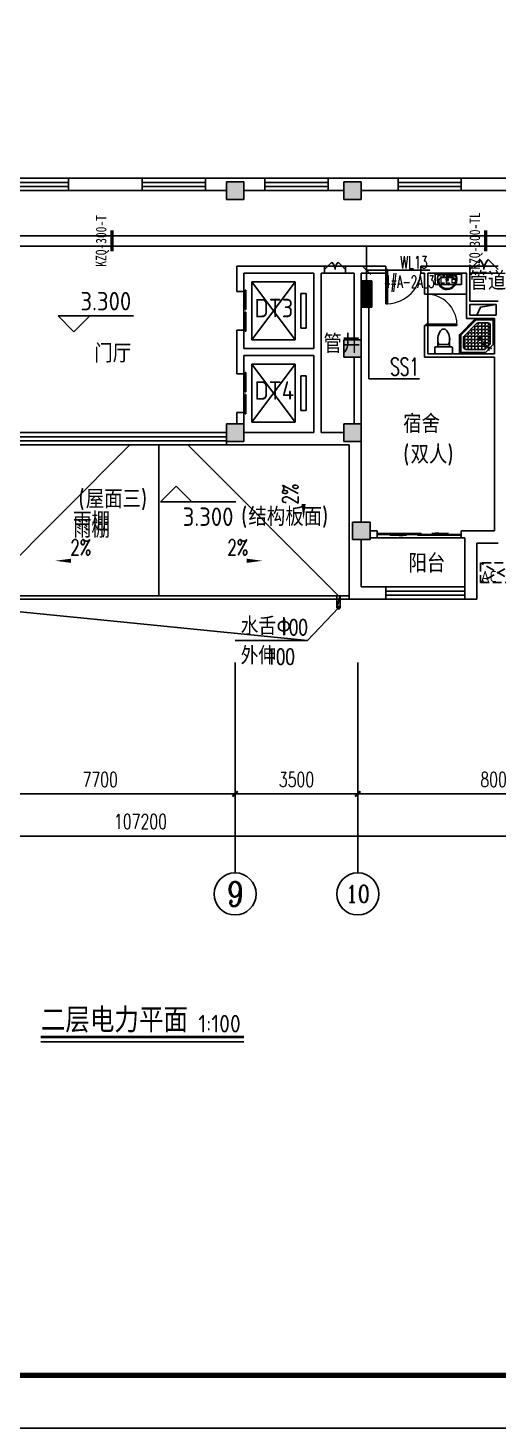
# Model space of a CAD drawing. Extents: x 1725663 to 4653551, y -550461 to 248782.
# Drawn here: x 2110640 to 2124050, y -271095 to -231186 of the extents above; entities that cross this region are included whole.
import ezdxf
from ezdxf.enums import TextEntityAlignment as Align

# ---------------------------------------------------------------- set-up
doc = ezdxf.new("R2010")
doc.units = 0
doc.header["$LTSCALE"] = 1000
doc.linetypes.add('DASH', pattern=[0.35, 0.25, -0.1])
for name, color, linetype in [('0-底图', 7, 'Continuous'), ('A-ANNO-IDEN-LEVL', 3, 'Continuous'), ('A-ANNO-TXT', 7, 'Continuous'), ('AXIS', 3, 'Continuous'), ('AXIS_TEXT', 7, 'Continuous'), ('BTTK', 7, 'Continuous'), ('CABLETRAY', 4, 'Continuous'), ('CLAYER', 7, 'Continuous'), ('COLUMN', 255, 'Continuous'), ('DIM-照明', 3, 'Continuous'), ('DIM-箱柜', 7, 'Continuous'), ('DIM_SYMB', 3, 'Continuous'), ('DOOR_FIRE', 4, 'Continuous'), ('EQUIP-箱柜', 3, 'Continuous'), ('EVTR', 2, 'Continuous'), ('PUB_HATCH', 8, 'Continuous'), ('PUB_TEXT', 7, 'Continuous'), ('PUB_TITLE', 4, 'Continuous'), ('TEL_SYMB', 3, 'Continuous'), ('TEL_TEXT', 7, 'Continuous'), ('WALL', 2, 'Continuous'), ('WINDOW', 4, 'Continuous'), ('WIRE-照明', 6, 'Continuous'), ('抗震支吊架', 2, 'Continuous'), ('水', 5, 'Continuous'), ('洁具', 213, 'Continuous'), ('看线', 30, 'Continuous'), ('空调外机', 211, 'Continuous')]:
    doc.layers.add(name, color=color, linetype=linetype)
doc.styles.add('_TCH_AXIS', font='COMPLEX', dxfattribs={"bigfont": 'GBCBIG'})
doc.styles.add('_TCH_DIM', font='SIMPLEX', dxfattribs={"width": 0.8, "height": 5, "bigfont": 'HZTXT'})
doc.styles.add('_TEL_DIM', font='SIMPLEX', dxfattribs={"width": 0.8, "height": 3.5, "bigfont": 'HZTXT'})
doc.styles.add('A_DIM_T3', font='SIMPLEX', dxfattribs={"width": 0.7, "bigfont": 'HZ'})
doc.styles.add('COMPLEX', font='COMPLEX')
doc.styles.add('HZ(TK)', font='geniso.shx', dxfattribs={"width": 0.9, "bigfont": 'hztxt.shx'})
doc.styles.add('kzcad', font='', dxfattribs={"width": 0.8})
doc.styles.get("Standard").update_dxf_attribs({"font": 'geniso.shx', "bigfont": 'hztxt.shx'})
doc.styles.get('kzcad').set_extended_font_data('SimSun')
doc.dimstyles.new('_TCH_ARCH&&150', dxfattribs={"dimtxt": 420, "dimasz": 150, "dimexe": 375, "dimexo": 450, "dimgap": 202.5, "dimtad": 1, "dimdec": 0, "dimzin": 0, "dimdsep": 46, "dimtxsty": 'A_DIM_T3', "dimblk": 'ARCHTICK', "dimcen": 0.09, "dimclrt": 7, "dimazin": 2, "dimtfac": 1, "dimtdec": 0, "dimtix": 1, "dimtmove": 2, "dimatfit": 3, "dimfxl": 150, "dimtolj": 1, "dimtzin": 0, "dimarcsym": 0})

# ---------------------------------------------------------------- blocks, each defined once
blk = doc.blocks.new('vhtemplate_2020年新竖式图框_A0')
at = {"layer": 'PUB_TITLE', "color": 7}
blk.add_lwpolyline([(0, 0), (1189, 0), (1189, 841), (0, 841)], close=True, dxfattribs=at)
at = {"layer": 'PUB_TITLE', "const_width": 1}
blk.add_lwpolyline([(25, 10), (1179, 10), (1179, 831), (25, 831)], close=True, dxfattribs=at)
at = {"layer": 'BTTK', "color": 4, "style": 'HZ(TK)', "width": 0.9}
for tag, p in [('合作单位', (1144, 743.5)), ('建设单位', (1144, 209.5)), ('工程名称', (1144, 176.5)), ('子项名称', (1154, 160)), ('图纸名称', (1144, 141))]:
    blk.add_attdef(tag, text='', height=3.5, dxfattribs=at).set_placement(p, align=Align.MIDDLE_CENTER)
for tag, p in [('注册证书号', (1156.5, 309.01)), ('注册印章号', (1156.5, 301.01)), ('设计号', (1154, 193)), ('图别', (1137.75, 34)), ('图号', (1170.25, 34)), ('版本号', (1137.75, 26)), ('日期', (1170.25, 26))]:
    blk.add_attdef(tag, text='', height=3.5, dxfattribs=at).set_placement(p, align=Align.MIDDLE)
blk = doc.blocks.new('*X490')
at = {"color": 0}
for p, q in [((-250, 33), (-83, 200)), ((-250, 68), (-118, 200)), ((-250, 104), (-154, 200)), ((-250, 139), (-189, 200)), ((-250, 174), (-224, 200)), ((-247, 0), (-47, 200)), ((-212, 0), (-12, 200)), ((-177, 0), (23, 200)), ((-141, 0), (59, 200)), ((-106, 0), (94, 200)), ((-71, 0), (129, 200)), ((-35, 0), (165, 200)), ((0, 0), (200, 200)), ((35, 0), (235, 200)), ((71, 0), (250, 179)), ((106, 0), (250, 144)), ((141, 0), (250, 109)), ((177, 0), (250, 73)), ((212, 0), (250, 38)), ((247, 0), (250, 3))]:
    blk.add_line(p, q, dxfattribs=at)
blk = doc.blocks.new('$equip$00002943')
for p, q in [((-0.75, 0.6), (-0.75, 0)), ((0.75, 0.6), (-0.75, 0.6)), ((-0.75, 0), (0.75, 0)), ((0.75, 0), (0.75, 0.6))]:
    blk.add_line(p, q)
for points, const_width in [([(-0.75, 0.3), (0.75, 0.3)], 0.6), ([(-0.75, 0.6), (-0.75, 0), (0.75, 0), (0.75, 0.6), (-0.75, 0.6), (-0.75, 0)], 0.02)]:
    blk.add_lwpolyline(points, dxfattribs=dict(const_width=const_width))
for p in [(-0.75, 0.3), (0, 0.6), (0, 0), (0.75, 0.3)]:
    blk.add_point(p)
at = {"xscale": 0.00300000000061118, "yscale": 0.00300000000061118, "zscale": 0.00300000000061118}
blk.add_blockref('*X490', (0, 0), dxfattribs=at)
at = {"color": 7, "style": '_TEL_DIM', "flags": 1}
for tag in ['A', 'REMARK']:
    blk.add_attdef(tag, text='', height=0.00002, dxfattribs=at).set_placement((0, 0), align=Align.MIDDLE_CENTER)
blk = doc.blocks.new('$equip$00002908')
for p, q in [((0.75, 0.6), (-0.75, 0.6)), ((-0.75, 0.6), (-0.75, 0)), ((-0.75, 0), (0.75, 0)), ((0.75, 0), (0.75, 0.6))]:
    blk.add_line(p, q)
at = {"const_width": 0.04}
blk.add_lwpolyline([(-0.75, 0.6), (-0.75, 0), (0.75, 0), (0.75, 0.6), (-0.75, 0.6), (-0.75, 0)], dxfattribs=at)
for p in [(-0.75, 0.3), (0, 0.6), (0, 0), (0.75, 0.3)]:
    blk.add_point(p)
at = {"color": 7, "style": '_TEL_DIM'}
blk.add_attdef('$TEXT$', text='', height=0.4, dxfattribs=at).set_placement((0, 0.3), align=Align.MIDDLE_CENTER)
at = {"color": 7, "style": '_TEL_DIM', "flags": 1}
for tag in ['A', 'REMARK']:
    blk.add_attdef(tag, text='', height=0.00002, dxfattribs=at).set_placement((0, 0), align=Align.MIDDLE_CENTER)
blk = doc.blocks.new('_ArchTick')
at = {"color": 0, "linetype": 'ByBlock', "const_width": 0.4}
blk.add_lwpolyline([(-0.5, -0.5), (0.5, 0.5)], dxfattribs=at)
blk = doc.blocks.new('*D909')
at = {"layer": 'AXIS', "color": 0, "lineweight": -2, "transparency": 16777216}
for p, q in [((1497007, -168588), (1497007, -173463)), ((1604207, -168588), (1604207, -173463)), ((1497007, -173088), (1604207, -173088))]:
    blk.add_line(p, q, dxfattribs=at)
at = {"layer": 'Defpoints', "color": 0, "transparency": 16777216}
for p in [(1497007, -168138), (1604207, -168138), (1604207, -173088)]:
    blk.add_point(p, dxfattribs=at)
at = {"layer": 'AXIS', "color": 0, "lineweight": -2, "transparency": 16777216, "xscale": 150, "yscale": 150, "zscale": 150, "rotation": 180}
blk.add_blockref('_ArchTick', (1497007, -173088), dxfattribs=at)
at = {"layer": 'AXIS', "color": 0, "lineweight": -2, "transparency": 16777216, "xscale": 150, "yscale": 150, "zscale": 150}
blk.add_blockref('_ArchTick', (1604207, -173088), dxfattribs=at)
at = {"layer": 'AXIS', "color": 7, "transparency": 16777216, "insert": (1550607, -172675), "char_height": 420, "attachment_point": 5, "style": 'A_DIM_T3'}
blk.add_mtext('\\A1;107200', dxfattribs=at)
blk = doc.blocks.new('*D918')
at = {"layer": 'AXIS', "color": 0, "lineweight": -2, "transparency": 16777216}
for p, q in [((1545607, -168588), (1545607, -172263)), ((1553307, -168588), (1553307, -172263)), ((1545607, -171888), (1553307, -171888))]:
    blk.add_line(p, q, dxfattribs=at)
at = {"layer": 'Defpoints', "color": 0, "transparency": 16777216}
for p in [(1545607, -168138), (1553307, -168138), (1553307, -171888)]:
    blk.add_point(p, dxfattribs=at)
at = {"layer": 'AXIS', "color": 0, "lineweight": -2, "transparency": 16777216, "xscale": 150, "yscale": 150, "zscale": 150, "rotation": 180}
blk.add_blockref('_ArchTick', (1545607, -171888), dxfattribs=at)
at = {"layer": 'AXIS', "color": 0, "lineweight": -2, "transparency": 16777216, "xscale": 150, "yscale": 150, "zscale": 150}
blk.add_blockref('_ArchTick', (1553307, -171888), dxfattribs=at)
at = {"layer": 'AXIS', "color": 7, "transparency": 16777216, "insert": (1549457, -171475), "char_height": 420, "attachment_point": 5, "style": 'A_DIM_T3'}
blk.add_mtext('\\A1;7700', dxfattribs=at)
blk = doc.blocks.new('*D919')
at = {"layer": 'AXIS', "color": 0, "lineweight": -2, "transparency": 16777216}
for p, q in [((1553307, -168588), (1553307, -172263)), ((1556807, -168588), (1556807, -172263)), ((1553307, -171888), (1556807, -171888))]:
    blk.add_line(p, q, dxfattribs=at)
at = {"layer": 'Defpoints', "color": 0, "transparency": 16777216}
for p in [(1553307, -168138), (1556807, -168138), (1556807, -171888)]:
    blk.add_point(p, dxfattribs=at)
at = {"layer": 'AXIS', "color": 0, "lineweight": -2, "transparency": 16777216, "xscale": 150, "yscale": 150, "zscale": 150, "rotation": 180}
blk.add_blockref('_ArchTick', (1553307, -171888), dxfattribs=at)
at = {"layer": 'AXIS', "color": 0, "lineweight": -2, "transparency": 16777216, "xscale": 150, "yscale": 150, "zscale": 150}
blk.add_blockref('_ArchTick', (1556807, -171888), dxfattribs=at)
at = {"layer": 'AXIS', "color": 7, "transparency": 16777216, "insert": (1555057, -171475), "char_height": 420, "attachment_point": 5, "style": 'A_DIM_T3'}
blk.add_mtext('\\A1;3500', dxfattribs=at)
blk = doc.blocks.new('*D920')
at = {"layer": 'AXIS', "color": 0, "lineweight": -2, "transparency": 16777216}
for p, q in [((1556807, -168588), (1556807, -172263)), ((1564807, -168588), (1564807, -172263)), ((1556807, -171888), (1564807, -171888))]:
    blk.add_line(p, q, dxfattribs=at)
at = {"layer": 'Defpoints', "color": 0, "transparency": 16777216}
for p in [(1556807, -168138), (1564807, -168138), (1564807, -171888)]:
    blk.add_point(p, dxfattribs=at)
at = {"layer": 'AXIS', "color": 0, "lineweight": -2, "transparency": 16777216, "xscale": 150, "yscale": 150, "zscale": 150, "rotation": 180}
blk.add_blockref('_ArchTick', (1556807, -171888), dxfattribs=at)
at = {"layer": 'AXIS', "color": 0, "lineweight": -2, "transparency": 16777216, "xscale": 150, "yscale": 150, "zscale": 150}
blk.add_blockref('_ArchTick', (1564807, -171888), dxfattribs=at)
at = {"layer": 'AXIS', "color": 7, "transparency": 16777216, "insert": (1560807, -171475), "char_height": 420, "attachment_point": 5, "style": 'A_DIM_T3'}
blk.add_mtext('\\A1;8000', dxfattribs=at)
blk = doc.blocks.new('*D973')
at = {"layer": 'AXIS', "color": 0, "lineweight": -2, "transparency": 16777216}
for p, q in [((1497007, -168588), (1497007, -173463)), ((1604207, -168588), (1604207, -173463)), ((1497007, -173088), (1604207, -173088))]:
    blk.add_line(p, q, dxfattribs=at)
at = {"layer": 'Defpoints', "color": 0, "transparency": 16777216}
for p in [(1497007, -168138), (1604207, -168138), (1604207, -173088)]:
    blk.add_point(p, dxfattribs=at)
at = {"layer": 'AXIS', "color": 0, "lineweight": -2, "transparency": 16777216, "xscale": 150, "yscale": 150, "zscale": 150, "rotation": 180}
blk.add_blockref('_ArchTick', (1497007, -173088), dxfattribs=at)
at = {"layer": 'AXIS', "color": 0, "lineweight": -2, "transparency": 16777216, "xscale": 150, "yscale": 150, "zscale": 150}
blk.add_blockref('_ArchTick', (1604207, -173088), dxfattribs=at)
at = {"layer": 'AXIS', "color": 7, "transparency": 16777216, "insert": (1550607, -172675), "char_height": 420, "attachment_point": 5, "style": 'A_DIM_T3'}
blk.add_mtext('\\A1;107200', dxfattribs=at)
blk = doc.blocks.new('*D982')
at = {"layer": 'AXIS', "color": 0, "lineweight": -2, "transparency": 16777216}
for p, q in [((1545607, -168588), (1545607, -172263)), ((1553307, -168588), (1553307, -172263)), ((1545607, -171888), (1553307, -171888))]:
    blk.add_line(p, q, dxfattribs=at)
at = {"layer": 'Defpoints', "color": 0, "transparency": 16777216}
for p in [(1545607, -168138), (1553307, -168138), (1553307, -171888)]:
    blk.add_point(p, dxfattribs=at)
at = {"layer": 'AXIS', "color": 0, "lineweight": -2, "transparency": 16777216, "xscale": 150, "yscale": 150, "zscale": 150, "rotation": 180}
blk.add_blockref('_ArchTick', (1545607, -171888), dxfattribs=at)
at = {"layer": 'AXIS', "color": 0, "lineweight": -2, "transparency": 16777216, "xscale": 150, "yscale": 150, "zscale": 150}
blk.add_blockref('_ArchTick', (1553307, -171888), dxfattribs=at)
at = {"layer": 'AXIS', "color": 7, "transparency": 16777216, "insert": (1549457, -171475), "char_height": 420, "attachment_point": 5, "style": 'A_DIM_T3'}
blk.add_mtext('\\A1;7700', dxfattribs=at)
blk = doc.blocks.new('*D983')
at = {"layer": 'AXIS', "color": 0, "lineweight": -2, "transparency": 16777216}
for p, q in [((1553307, -168588), (1553307, -172263)), ((1556807, -168588), (1556807, -172263)), ((1553307, -171888), (1556807, -171888))]:
    blk.add_line(p, q, dxfattribs=at)
at = {"layer": 'Defpoints', "color": 0, "transparency": 16777216}
for p in [(1553307, -168138), (1556807, -168138), (1556807, -171888)]:
    blk.add_point(p, dxfattribs=at)
at = {"layer": 'AXIS', "color": 0, "lineweight": -2, "transparency": 16777216, "xscale": 150, "yscale": 150, "zscale": 150, "rotation": 180}
blk.add_blockref('_ArchTick', (1553307, -171888), dxfattribs=at)
at = {"layer": 'AXIS', "color": 0, "lineweight": -2, "transparency": 16777216, "xscale": 150, "yscale": 150, "zscale": 150}
blk.add_blockref('_ArchTick', (1556807, -171888), dxfattribs=at)
at = {"layer": 'AXIS', "color": 7, "transparency": 16777216, "insert": (1555057, -171475), "char_height": 420, "attachment_point": 5, "style": 'A_DIM_T3'}
blk.add_mtext('\\A1;3500', dxfattribs=at)
blk = doc.blocks.new('*D984')
at = {"layer": 'AXIS', "color": 0, "lineweight": -2, "transparency": 16777216}
for p, q in [((1556807, -168588), (1556807, -172263)), ((1564807, -168588), (1564807, -172263)), ((1556807, -171888), (1564807, -171888))]:
    blk.add_line(p, q, dxfattribs=at)
at = {"layer": 'Defpoints', "color": 0, "transparency": 16777216}
for p in [(1556807, -168138), (1564807, -168138), (1564807, -171888)]:
    blk.add_point(p, dxfattribs=at)
at = {"layer": 'AXIS', "color": 0, "lineweight": -2, "transparency": 16777216, "xscale": 150, "yscale": 150, "zscale": 150, "rotation": 180}
blk.add_blockref('_ArchTick', (1556807, -171888), dxfattribs=at)
at = {"layer": 'AXIS', "color": 0, "lineweight": -2, "transparency": 16777216, "xscale": 150, "yscale": 150, "zscale": 150}
blk.add_blockref('_ArchTick', (1564807, -171888), dxfattribs=at)
at = {"layer": 'AXIS', "color": 7, "transparency": 16777216, "insert": (1560807, -171475), "char_height": 420, "attachment_point": 5, "style": 'A_DIM_T3'}
blk.add_mtext('\\A1;8000', dxfattribs=at)
blk = doc.blocks.new('_AXISO')
blk.add_circle((0, 0), 0.5)
at = {"layer": 'AXIS_TEXT', "style": 'COMPLEX', "width": 1.041667}
blk.add_attdef('A', text='', height=0.56, dxfattribs=at).set_placement((-0.25, -0.28), (0.25, -0.28), align=Align.FIT)
blk = doc.blocks.new('*D1037')
at = {"layer": 'AXIS', "color": 0, "lineweight": -2, "transparency": 16777216}
for p, q in [((1497007, -168588), (1497007, -173463)), ((1604207, -168588), (1604207, -173463)), ((1497007, -173088), (1604207, -173088))]:
    blk.add_line(p, q, dxfattribs=at)
at = {"layer": 'Defpoints', "color": 0, "transparency": 16777216}
for p in [(1497007, -168138), (1604207, -168138), (1604207, -173088)]:
    blk.add_point(p, dxfattribs=at)
at = {"layer": 'AXIS', "color": 0, "lineweight": -2, "transparency": 16777216, "xscale": 150, "yscale": 150, "zscale": 150, "rotation": 180}
blk.add_blockref('_ArchTick', (1497007, -173088), dxfattribs=at)
at = {"layer": 'AXIS', "color": 0, "lineweight": -2, "transparency": 16777216, "xscale": 150, "yscale": 150, "zscale": 150}
blk.add_blockref('_ArchTick', (1604207, -173088), dxfattribs=at)
at = {"layer": 'AXIS', "color": 7, "transparency": 16777216, "insert": (1550607, -172675), "char_height": 420, "attachment_point": 5, "style": 'A_DIM_T3'}
blk.add_mtext('\\A1;107200', dxfattribs=at)
blk = doc.blocks.new('*D1046')
at = {"layer": 'AXIS', "color": 0, "lineweight": -2, "transparency": 16777216}
for p, q in [((1545607, -168588), (1545607, -172263)), ((1553307, -168588), (1553307, -172263)), ((1545607, -171888), (1553307, -171888))]:
    blk.add_line(p, q, dxfattribs=at)
at = {"layer": 'Defpoints', "color": 0, "transparency": 16777216}
for p in [(1545607, -168138), (1553307, -168138), (1553307, -171888)]:
    blk.add_point(p, dxfattribs=at)
at = {"layer": 'AXIS', "color": 0, "lineweight": -2, "transparency": 16777216, "xscale": 150, "yscale": 150, "zscale": 150, "rotation": 180}
blk.add_blockref('_ArchTick', (1545607, -171888), dxfattribs=at)
at = {"layer": 'AXIS', "color": 0, "lineweight": -2, "transparency": 16777216, "xscale": 150, "yscale": 150, "zscale": 150}
blk.add_blockref('_ArchTick', (1553307, -171888), dxfattribs=at)
at = {"layer": 'AXIS', "color": 7, "transparency": 16777216, "insert": (1549457, -171475), "char_height": 420, "attachment_point": 5, "style": 'A_DIM_T3'}
blk.add_mtext('\\A1;7700', dxfattribs=at)
blk = doc.blocks.new('*D1047')
at = {"layer": 'AXIS', "color": 0, "lineweight": -2, "transparency": 16777216}
for p, q in [((1553307, -168588), (1553307, -172263)), ((1556807, -168588), (1556807, -172263)), ((1553307, -171888), (1556807, -171888))]:
    blk.add_line(p, q, dxfattribs=at)
at = {"layer": 'Defpoints', "color": 0, "transparency": 16777216}
for p in [(1553307, -168138), (1556807, -168138), (1556807, -171888)]:
    blk.add_point(p, dxfattribs=at)
at = {"layer": 'AXIS', "color": 0, "lineweight": -2, "transparency": 16777216, "xscale": 150, "yscale": 150, "zscale": 150, "rotation": 180}
blk.add_blockref('_ArchTick', (1553307, -171888), dxfattribs=at)
at = {"layer": 'AXIS', "color": 0, "lineweight": -2, "transparency": 16777216, "xscale": 150, "yscale": 150, "zscale": 150}
blk.add_blockref('_ArchTick', (1556807, -171888), dxfattribs=at)
at = {"layer": 'AXIS', "color": 7, "transparency": 16777216, "insert": (1555057, -171475), "char_height": 420, "attachment_point": 5, "style": 'A_DIM_T3'}
blk.add_mtext('\\A1;3500', dxfattribs=at)
blk = doc.blocks.new('*D1048')
at = {"layer": 'AXIS', "color": 0, "lineweight": -2, "transparency": 16777216}
for p, q in [((1556807, -168588), (1556807, -172263)), ((1564807, -168588), (1564807, -172263)), ((1556807, -171888), (1564807, -171888))]:
    blk.add_line(p, q, dxfattribs=at)
at = {"layer": 'Defpoints', "color": 0, "transparency": 16777216}
for p in [(1556807, -168138), (1564807, -168138), (1564807, -171888)]:
    blk.add_point(p, dxfattribs=at)
at = {"layer": 'AXIS', "color": 0, "lineweight": -2, "transparency": 16777216, "xscale": 150, "yscale": 150, "zscale": 150, "rotation": 180}
blk.add_blockref('_ArchTick', (1556807, -171888), dxfattribs=at)
at = {"layer": 'AXIS', "color": 0, "lineweight": -2, "transparency": 16777216, "xscale": 150, "yscale": 150, "zscale": 150}
blk.add_blockref('_ArchTick', (1564807, -171888), dxfattribs=at)
at = {"layer": 'AXIS', "color": 7, "transparency": 16777216, "insert": (1560807, -171475), "char_height": 420, "attachment_point": 5, "style": 'A_DIM_T3'}
blk.add_mtext('\\A1;8000', dxfattribs=at)
blk = doc.blocks.new('1F平面-CAD导入_dwg_Drawing4_t3_dwg_$plan$00001613-474159-1F-927810-1F')
at = {"layer": '洁具'}
for p, q in [((-200, 170), (-430, 170)), ((-260, -140), (-260, 140)), ((-30, 250), (-170, 250)), ((-200, -170), (-200, -220)), ((-170, -250), (-30, -250))]:
    blk.add_line(p, q, dxfattribs=at)
for points in [[(-200, 220), (-200, 170), (-200, -170), (-430, -170)], [(0, -220), (0, 220)]]:
    blk.add_lwpolyline(points, dxfattribs=at)
for centre, radius, start, end in [((-590, 0), 110, 123.4509, 236.5491), ((-413, -227), 398, 67.4505, 126.6381), ((-170, 220), 30, 90, 180), ((-30, 220), 30, 0, 90), ((-413, 227), 398, 233.3619, 292.5495), ((-170, -220), 30, 180, 270), ((-30, -220), 30, 270, 0)]:
    blk.add_arc(centre, radius, start, end, dxfattribs=at)
blk = doc.blocks.new('$lvtry$00000169')
at = {"color": 0}
for p, q in [((259, -36), (259, 0)), ((36, -259), (0, -259)), ((24, -259), (24, -976)), ((259, -36), (36, -259)), ((36, -259), (36, -964)), ((276, -120), (120, -276)), ((120, -276), (120, -808)), ((120, -309), (147, -309)), ((144, -151), (291, -298)), ((151, -144), (298, -291)), ((173, -309), (173, -239)), ((173, -309), (243, -309)), ((173, -405), (173, -335)), ((183, -213), (205, -213)), ((220, -213), (243, -213)), ((259, -24), (976, -24)), ((259, -36), (964, -36)), ((270, -213), (270, -143)), ((270, -213), (340, -213)), ((270, -263), (270, -239)), ((270, -405), (270, -335)), ((276, -120), (808, -120)), ((334, -309), (340, -309)), ((366, -213), (366, -143)), ((366, -213), (436, -213)), ((366, -309), (366, -239)), ((366, -309), (436, -309)), ((366, -405), (366, -335)), ((462, -213), (462, -143)), ((462, -213), (532, -213)), ((462, -309), (462, -239)), ((462, -309), (532, -309)), ((462, -405), (462, -335)), ((558, -213), (558, -143)), ((558, -213), (628, -213)), ((558, -309), (558, -239)), ((558, -309), (628, -309)), ((558, -405), (558, -335)), ((655, -213), (655, -143)), ((655, -213), (725, -213)), ((655, -309), (655, -239)), ((655, -309), (725, -309)), ((655, -405), (655, -335)), ((751, -213), (751, -143)), ((751, -213), (821, -213)), ((751, -309), (751, -239)), ((751, -309), (821, -309)), ((751, -405), (751, -335)), ((847, -213), (847, -143)), ((847, -213), (880, -213)), ((847, -309), (847, -239)), ((847, -309), (880, -309)), ((847, -405), (847, -335)), ((880, -192), (880, -460)), ((964, -36), (976, -24)), ((964, -36), (964, -525)), ((976, -24), (976, -530)), ((120, -405), (147, -405)), ((120, -501), (147, -501)), ((120, -598), (147, -598)), ((120, -694), (147, -694)), ((120, -790), (147, -790)), ((173, -405), (243, -405)), ((173, -501), (173, -431)), ((173, -501), (243, -501)), ((173, -598), (173, -528)), ((173, -598), (243, -598)), ((173, -694), (173, -624)), ((173, -694), (243, -694)), ((173, -790), (173, -720)), ((173, -790), (243, -790)), ((270, -405), (340, -405)), ((270, -501), (270, -431)), ((270, -501), (340, -501)), ((270, -598), (270, -528)), ((270, -598), (340, -598)), ((270, -694), (270, -624)), ((270, -694), (340, -694)), ((270, -790), (270, -720)), ((270, -790), (340, -790)), ((366, -405), (379, -405)), ((366, -501), (366, -431)), ((366, -501), (436, -501)), ((366, -598), (366, -528)), ((366, -598), (436, -598)), ((366, -694), (366, -624)), ((366, -694), (436, -694)), ((366, -790), (366, -720)), ((366, -790), (436, -790)), ((462, -405), (532, -405)), ((462, -501), (462, -431)), ((462, -501), (532, -501)), ((462, -598), (462, -528)), ((462, -598), (532, -598)), ((462, -694), (462, -624)), ((462, -694), (532, -694)), ((462, -790), (462, -720)), ((462, -790), (532, -790)), ((859, -511), (511, -859)), ((964, -525), (525, -964)), ((976, -530), (530, -976)), ((558, -405), (628, -405)), ((558, -501), (558, -431)), ((558, -501), (628, -501)), ((558, -598), (558, -528)), ((558, -598), (628, -598)), ((558, -694), (558, -624)), ((558, -694), (628, -694)), ((558, -790), (558, -720)), ((558, -790), (580, -790)), ((655, -405), (725, -405)), ((655, -501), (655, -431)), ((655, -501), (725, -501)), ((655, -598), (655, -528)), ((655, -598), (725, -598)), ((655, -694), (655, -624)), ((655, -694), (676, -694)), ((751, -405), (821, -405)), ((751, -501), (751, -431)), ((751, -501), (821, -501)), ((751, -598), (751, -528)), ((751, -598), (773, -598)), ((847, -405), (880, -405)), ((847, -501), (847, -431)), ((847, -501), (867, -501)), ((964, -525), (976, -530)), ((36, -964), (24, -976)), ((24, -976), (530, -976)), ((36, -964), (525, -964)), ((173, -878), (173, -816)), ((192, -880), (460, -880)), ((270, -880), (270, -816)), ((366, -880), (366, -816)), ((462, -880), (462, -816)), ((525, -964), (530, -976))]:
    blk.add_line(p, q, dxfattribs=at)
blk.add_lwpolyline([(0, 0), (0, -1000), (540, -1000), (1000, -540), (1000, 0)], close=True)
for points in [[(0, 0), (0, -1000)], [(0, 0), (1000, 0)], [(1000, 0), (1000, -540)], [(136, -190), (148, -178), (132, -162), (121, -174)], [(190, -136), (178, -148), (162, -132), (174, -121)], [(1000, -540), (540, -1000)], [(0, -1000), (540, -1000)]]:
    blk.add_lwpolyline(points, close=True, dxfattribs=at)
for radius in [43.8, 31.1]:
    blk.add_circle((416, -428), radius, dxfattribs=at)
for centre, radius, start, end in [((296, -296), 40.6, 142.583, 128.4197), ((296, -296), 28.6, 145.828, 125.6599), ((808, -192), 72, 0, 90), ((808, -460), 72, 315, 0), ((192, -808), 72, 180, 270), ((460, -808), 72, 270, 315)]:
    blk.add_arc(centre, radius, start, end, dxfattribs=at)
for p in [(103, -156, 0), (156, -102, 0), (416, -428, 0)]:
    blk.add_point(p, dxfattribs=at)
blk = doc.blocks.new('$lvtry$00000178')
at = {"color": 0}
for p, q in [((-238, 0), (238, 0)), ((-214, -36), (-272, -91)), ((-180, -23), (180, -23)), ((-142, -105), (140, -105)), ((140, -105), (-142, -105)), ((216, -37), (268, -91))]:
    blk.add_line(p, q, dxfattribs=at)
blk.add_lwpolyline([(-104, -430, 0.224698), (110, -425, 0.348046), (269, -79), (239, 0), (-241, 0), (-271, -79, 0.356844)], format="xyb", close=True, dxfattribs=at)
for centre, radius in [((-100, -65), 16.3), ((1, -172), 31.6), ((100, -65), 16.3)]:
    blk.add_circle(centre, radius, dxfattribs=at)
at = {"color": 0, "lineweight": 13}
blk.add_circle((1, -172), 23, dxfattribs=at)
at = {"color": 0}
for centre, radius, start, end in [((-142, -205), 100, 90, 190.5602), ((-1, -179), 243, 190.5602, 349.4398), ((-180, -73), 50, 90, 133.181), ((140, -205), 100, 349.4398, 90), ((180, -73), 50, 44.5607, 90)]:
    blk.add_arc(centre, radius, start, end, dxfattribs=at)
for p in [(0, -65), (1, -172)]:
    blk.add_point(p, dxfattribs=at)
blk = doc.blocks.new('A$C70365C93')
at = {"layer": '洁具'}
blk.add_lwpolyline([(-1900, 2300), (-1900, 1700), (-800, 1700), (-800, 2300)], close=True, dxfattribs=at)
blk.add_blockref('$lvtry$00000178', (-1350, 2280), dxfattribs=at)
at = {"layer": '洁具', "rotation": 180}
blk.add_blockref('$lvtry$00000169', (0, 0), dxfattribs=at)
at = {"layer": '洁具', "extrusion": (0, 0, -1), "xscale": -1, "zscale": -1, "rotation": 90}
blk.add_blockref('1F平面-CAD导入_dwg_Drawing4_t3_dwg_$plan$00001613-474159-1F-927810-1F', (1450, 0), dxfattribs=at)
blk = doc.blocks.new('A$Cf5a72a1b')
at = {"layer": '空调外机', "linetype": 'DASH'}
for p, q in [((1000, 563), (0, 0)), ((1000, 0), (0, 563))]:
    blk.add_line(p, q, dxfattribs=at)
blk.add_lwpolyline([(1000, 563), (0, 563), (0, 0), (1000, 0)], close=True, dxfattribs=at)
at = {"layer": 'PUB_TEXT'}
blk.add_text('AC', height=315, dxfattribs=at).set_placement((5, 18))
blk = doc.blocks.new('$WINLIB2D$00000001')
at = {"color": 0}
for points in [[(-0.5, 0.5), (-0.5, -0.5)], [(-0.5, 0.5), (0.5, 0.5)], [(0.5, -0.5), (0.5, 0.5)], [(0.5, 0.1667), (-0.5, 0.1667)], [(0.5, -0.1667), (-0.5, -0.1667)], [(-0.5, -0.5), (0.5, -0.5)]]:
    blk.add_lwpolyline(points, dxfattribs=at)
blk = doc.blocks.new('$DorLib2D$00000131')
at = {"color": 0, "linetype": 'Continuous'}
for p, q in [((0.15, 0.125), (0.232, 0.197)), ((0.232, 0.197), (0.232, 0.125)), ((-0.5, 0.125), (-0.5, 0)), ((0.019, 0.125), (-0.5, 0.125)), ((-0.5, 0), (0.019, 0)), ((-0.024, 0), (0.5, 0)), ((-0.024, -0.125), (-0.024, 0)), ((0.019, 0), (0.019, 0.125)), ((0.35, 0.125), (0.15, 0.125)), ((0.5, 0), (0.5, -0.125)), ((-0.35, -0.125), (-0.15, -0.125)), ((-0.232, -0.197), (-0.232, -0.125)), ((-0.15, -0.125), (-0.232, -0.197)), ((0.5, -0.125), (-0.024, -0.125))]:
    blk.add_line(p, q, dxfattribs=at)
blk = doc.blocks.new('$DorLib2D$00000116')
at = {"color": 0}
for p, q in [((-0.5, 0), (-0.146, 0.354)), ((0.5, 0), (0.146, 0.354))]:
    blk.add_line(p, q, dxfattribs=at)
for centre, start, end in [((-0.5, 0), 0, 45), ((0.5, 0), 135, 180)]:
    blk.add_arc(centre, 0.5, start, end, dxfattribs=at)
blk = doc.blocks.new('$DORLIB2D$00000127')
at = {"color": 0}
for points in [[(-0.533, 0.795), (-0.533, 0.69)], [(-0.033, 0.795), (-0.533, 0.795)], [(-0.033, 0.795), (-0.033, 0.69)], [(0.533, 0.795), (0.033, 0.795)], [(0.033, 0.795), (0.033, 0.69)], [(0.533, 0.795), (0.533, 0.69)], [(-0.033, 0.69), (-0.533, 0.69)], [(0.5, 0.5), (-0.5, 0.5)], [(0.533, 0.69), (0.033, 0.69)]]:
    blk.add_lwpolyline(points, dxfattribs=at)
blk = doc.blocks.new('$DorLib2D$00000001')
for p, q in [((0.45, 0.975), (0.5, 0.975)), ((0.45, 0), (0.45, 0.975)), ((0.5, 0), (0.5, 0.975)), ((0.5, 0), (0.45, 0))]:
    blk.add_line(p, q)
at = {"lineweight": 13}
blk.add_arc((0.475, 0), 0.975, 91.4693, 180, dxfattribs=at)
blk = doc.blocks.new('ghgd')
at = {"layer": 'PUB_HATCH'}
for points in [[(1553057, -154937.8), (1553557, -154937.8), (1553557, -154437.8), (1553057, -154437.8)], [(1556407, -154937.8), (1556907, -154937.8), (1556907, -154437.8), (1556407, -154437.8)], [(1556407, -159437.8), (1556907, -159437.8), (1556907, -158937.8), (1556407, -158937.8)], [(1553057, -161837.8), (1553557, -161837.8), (1553557, -161337.8), (1553057, -161337.8)], [(1556407, -161837.8), (1556907, -161837.8), (1556907, -161337.8), (1556407, -161337.8)], [(1556657, -164637.8), (1557157, -164637.8), (1557157, -164137.8), (1556657, -164137.8)]]:
    blk.add_hatch(color=256, dxfattribs=at).paths.add_polyline_path(points)
for p, q in [((1550307, -161937.8), (1546007, -166237.8)), ((1551957, -161937.8), (1556257, -166237.8))]:
    blk.add_line(p, q)
for points in [[(1560207, -158237.8), (1560310.6, -158007.5), (1560757, -157937.8)], [(1551132, -161937.8), (1551132, -166237.8)]]:
    blk.add_lwpolyline(points)
at = {"layer": 'A-ANNO-IDEN-LEVL'}
for p, q in [((1548709, -158711), (1548259, -158261)), ((1548259, -158261), (1550409.9, -158261)), ((1548709, -158711), (1549159, -158261)), ((1551625.6, -163114.3), (1551175.6, -163564.3)), ((1551625.6, -163114.3), (1552075.6, -163564.3)), ((1551175.6, -163564.3), (1553326.6, -163564.3))]:
    blk.add_line(p, q, dxfattribs=at)
at = {"layer": 'AXIS'}
for p, q in [((1553307, -168137.8), (1553307, -174137.8)), ((1556807, -168137.8), (1556807, -174137.8))]:
    blk.add_line(p, q, dxfattribs=at)
at = {"layer": 'COLUMN'}
for p, q in [((1553557, -154437.8), (1553057, -154437.8)), ((1553057, -154437.8), (1553057, -154937.8)), ((1553557, -154937.8), (1553557, -154437.8)), ((1556907, -154437.8), (1556407, -154437.8)), ((1556407, -154437.8), (1556407, -154937.8)), ((1556907, -154937.8), (1556907, -154437.8)), ((1553057, -154937.8), (1553557, -154937.8)), ((1556407, -154937.8), (1556907, -154937.8)), ((1556907, -158937.8), (1556407, -158937.8)), ((1556407, -158937.8), (1556407, -159437.8)), ((1556907, -159437.8), (1556907, -158937.8)), ((1556407, -159437.8), (1556907, -159437.8)), ((1553557, -161337.8), (1553057, -161337.8)), ((1553057, -161337.8), (1553057, -161837.8)), ((1553557, -161837.8), (1553557, -161337.8)), ((1556907, -161337.8), (1556407, -161337.8)), ((1556407, -161337.8), (1556407, -161837.8)), ((1556907, -161837.8), (1556907, -161337.8)), ((1553057, -161837.8), (1553557, -161837.8)), ((1556407, -161837.8), (1556907, -161837.8)), ((1557157, -164137.8), (1556657, -164137.8)), ((1556657, -164137.8), (1556657, -164637.8)), ((1557157, -164637.8), (1557157, -164137.8)), ((1556657, -164637.8), (1557157, -164637.8))]:
    blk.add_line(p, q, dxfattribs=at)
at = {"layer": 'DIM_SYMB'}
for points in [[(1555259.5, -162636.8, 0, 0, 0), (1555259.5, -164067.9, 0, 120, 0), (1555259.5, -163617.9, 0, 0, 0)], [(1549607.9, -165240.2, 0, 0, 0), (1548176.8, -165240.2, 0, 120, 0), (1548626.8, -165240.2, 0, 0, 0)], [(1552656.1, -165240.2, 0, 0, 0), (1554087.2, -165240.2, 0, 120, 0), (1553637.2, -165240.2, 0, 0, 0)]]:
    blk.add_lwpolyline(points, format="xyseb", dxfattribs=at)
at = {"layer": 'DOOR_FIRE'}
for p, q in [((1555857, -156837.8), (1556457, -156837.8)), ((1560807, -156837.8), (1560007, -156837.8)), ((1555857, -157037.8), (1556457, -157037.8)), ((1560807, -157037.8), (1560007, -157037.8))]:
    blk.add_line(p, q, dxfattribs=at)
at = {"layer": 'EVTR'}
for p, q in [((1553782, -158937.8), (1555022, -157287.8)), ((1555022, -158937.8), (1553782, -157287.8)), ((1553782, -157287.8), (1555022, -157287.8)), ((1553782, -158937.8), (1553782, -157287.8)), ((1555022, -157287.8), (1555022, -158937.8)), ((1555177, -157617.8), (1555332, -157617.8)), ((1555177, -158607.8), (1555177, -157617.8)), ((1555332, -157617.8), (1555332, -158607.8)), ((1555332, -158607.8), (1555177, -158607.8)), ((1555022, -158937.8), (1553782, -158937.8)), ((1553782, -161287.8), (1555022, -159637.8)), ((1555022, -161287.8), (1553782, -159637.8)), ((1553782, -159637.8), (1555022, -159637.8)), ((1553782, -161287.8), (1553782, -159637.8)), ((1555022, -159637.8), (1555022, -161287.8)), ((1555177, -159967.8), (1555332, -159967.8)), ((1555177, -160957.8), (1555177, -159967.8)), ((1555332, -159967.8), (1555332, -160957.8)), ((1555332, -160957.8), (1555177, -160957.8)), ((1553782, -161287.8), (1555022, -161287.8))]:
    blk.add_line(p, q, dxfattribs=at)
at = {"layer": 'WALL'}
for p, q in [((1550657, -154337.8), (1548557, -154337.8)), ((1548557, -154337.8), (1548557, -154687.8)), ((1550657, -154687.8), (1550657, -154337.8)), ((1553307, -154337.8), (1552457, -154337.8)), ((1552457, -154337.8), (1552457, -154687.8)), ((1554157, -154337.8), (1553307, -154337.8)), ((1554157, -154687.8), (1554157, -154337.8)), ((1556657, -154337.8), (1555957, -154337.8)), ((1555957, -154337.8), (1555957, -154687.8)), ((1557957, -154337.8), (1556657, -154337.8)), ((1557957, -154687.8), (1557957, -154337.8)), ((1561857, -154337.8), (1559757, -154337.8)), ((1559757, -154337.8), (1559757, -154687.8)), ((1548557, -154687.8), (1550657, -154687.8)), ((1552457, -154687.8), (1553057, -154687.8)), ((1553557, -154687.8), (1554157, -154687.8)), ((1555957, -154687.8), (1556407, -154687.8)), ((1556907, -154687.8), (1557957, -154687.8)), ((1559757, -154687.8), (1561857, -154687.8)), ((1553357, -156837.8), (1553357, -157562.8)), ((1553357, -156837.8), (1555657, -156837.8)), ((1555857, -156837.8), (1555657, -156837.8)), ((1555857, -157037.8), (1555857, -156837.8)), ((1556807, -156837.8), (1556457, -156837.8)), ((1556457, -156837.8), (1556457, -157037.8)), ((1557607, -156837.8), (1556807, -156837.8)), ((1557607, -157037.8), (1557607, -156837.8)), ((1558707, -156837.8), (1558607, -156837.8)), ((1558607, -156837.8), (1558607, -157037.8)), ((1559907, -156837.8), (1558707, -156837.8)), ((1560007, -156837.8), (1559907, -156837.8)), ((1560007, -157037.8), (1560007, -156837.8)), ((1553557, -157562.8), (1553557, -157037.8)), ((1553557, -157037.8), (1555557, -157037.8)), ((1555557, -159187.8), (1555557, -157037.8)), ((1555757, -157037.8), (1555857, -157037.8)), ((1555757, -159287.8), (1555757, -157037.8)), ((1556457, -157037.8), (1556707, -157037.8)), ((1556707, -158937.8), (1556707, -157037.8)), ((1556907, -158937.8), (1556907, -157037.8)), ((1556907, -157037.8), (1557607, -157037.8)), ((1558607, -157037.8), (1558707, -157037.8)), ((1558707, -157037.8), (1558707, -157637.8)), ((1559907, -157037.8), (1558807, -157037.8)), ((1558807, -157637.8), (1558807, -157037.8)), ((1559907, -157037.8), (1559907, -157837.8)), ((1560007, -157037.8), (1560007, -157837.8)), ((1553357, -157562.8), (1553557, -157562.8)), ((1558707, -157637.8), (1558807, -157637.8)), ((1559907, -157837.8), (1559907, -158337.8)), ((1560807, -157837.8), (1560007, -157837.8)), ((1560757, -157937.8), (1560007, -157937.8)), ((1560007, -157937.8), (1560007, -158237.8)), ((1560757, -157937.8), (1560757, -158237.8)), ((1560707, -158337.8), (1559907, -158337.8)), ((1560757, -158237.8), (1560007, -158237.8)), ((1560707, -158337.8), (1560707, -159337.8)), ((1553557, -158662.8), (1553357, -158662.8)), ((1553357, -158662.8), (1553357, -159287.8)), ((1553557, -159187.8), (1553557, -158662.8)), ((1558807, -158537.8), (1558707, -158537.8)), ((1558707, -158537.8), (1558707, -159437.8)), ((1558807, -159337.8), (1558807, -158537.8)), ((1553557, -159187.8), (1555557, -159187.8)), ((1553357, -159287.8), (1553357, -159912.8)), ((1553557, -159387.8), (1555557, -159387.8)), ((1553557, -159912.8), (1553557, -159387.8)), ((1555557, -161587.8), (1555557, -159387.8)), ((1555757, -161587.8), (1555757, -159287.8)), ((1556707, -161337.8), (1556707, -159437.8)), ((1556907, -161337.8), (1556907, -159437.8)), ((1558707, -159437.8), (1560707, -159437.8)), ((1558807, -159337.8), (1560707, -159337.8)), ((1560707, -159437.8), (1560707, -164387.8)), ((1553357, -159912.8), (1553557, -159912.8)), ((1553557, -161012.8), (1553357, -161012.8)), ((1553357, -161012.8), (1553357, -161337.8)), ((1553557, -161337.8), (1553557, -161012.8)), ((1553557, -161587.8), (1555557, -161587.8)), ((1555757, -161587.8), (1556407, -161587.8)), ((1553057, -161837.8), (1553057, -161937.8)), ((1553057, -161937.8), (1553307, -161937.8)), ((1553307, -161937.8), (1555657, -161937.8)), ((1555657, -161937.8), (1556557, -161937.8)), ((1556557, -164387.8), (1556557, -161937.8)), ((1556907, -164137.8), (1556907, -161837.8)), ((1556557, -166337.8), (1556557, -164387.8)), ((1557357, -164387.8), (1557157, -164387.8)), ((1557357, -164587.8), (1557357, -164387.8)), ((1560107, -164387.8), (1559757, -164387.8)), ((1559757, -164387.8), (1559757, -164587.8)), ((1560707, -164387.8), (1560107, -164387.8)), ((1556907, -165987.8), (1556907, -164637.8)), ((1557157, -164587.8), (1557357, -164587.8)), ((1559757, -164587.8), (1559857, -164587.8)), ((1559857, -164587.8), (1559857, -165987.8)), ((1560207, -164737.8), (1560207, -166337.8)), ((1560807, -164737.8), (1560207, -164737.8)), ((1557607, -165987.8), (1556907, -165987.8)), ((1557607, -166337.8), (1557607, -165987.8)), ((1559857, -165987.8), (1559857, -166337.8)), ((1556557, -166337.8), (1557607, -166337.8)), ((1559857, -166337.8), (1560207, -166337.8))]:
    blk.add_line(p, q, dxfattribs=at)
at = {"layer": 'WINDOW'}
for p, q in [((1558807, -157637.8), (1558807, -158537.8)), ((1559757, -164587.8), (1557357, -164587.8))]:
    blk.add_line(p, q, dxfattribs=at)
at = {"layer": '水'}
for p, q in [((1546007, -166577.8), (1555371.5, -167514.7)), ((1556257, -166577.8), (1555371.5, -167514.7)), ((1555371.5, -167514.7), (1553307, -167514.7))]:
    blk.add_line(p, q, dxfattribs=at)
blk.add_lwpolyline([(1556207, -166577.8), (1556207, -166337.8), (1556207, -166237.8), (1556307, -166237.8), (1556307, -166577.8), (1556207, -166577.8), (1556307, -166237.8)], dxfattribs=at)
at = {"layer": '水', "const_width": 60}
blk.add_lwpolyline([(1556277.6, -166556, 1), (1556236.4, -166599.6, 1)], format="xyb", close=True, dxfattribs=at)
at = {"layer": '看线'}
for points in [[(1545607, -161937.8), (1545607, -166337.8), (1556557, -166337.8)], [(1545707, -161937.8), (1545707, -166237.8), (1556557, -166237.8)]]:
    blk.add_lwpolyline(points, dxfattribs=at)
for name, p in [('A$C70365C93', (1560707, -159337.8)), ('A$Cf5a72a1b', (1560307.5, -165861.3))]:
    blk.add_blockref(name, p)
at = {"layer": 'AXIS'}
ref = blk.add_blockref('_AXISO', (1553307, -174737.8), dxfattribs=dict(at, xscale=1200, yscale=1200, zscale=1200))
ref.add_attrib('A', '9', dxfattribs={"layer": 'AXIS_TEXT', "height": 698.9, "style": '_TCH_AXIS'}).set_placement((1553074, -175087.2), (1553540, -175087.2), align=Align.FIT)
ref = blk.add_blockref('_AXISO', (1556807, -174737.8), dxfattribs=dict(at, xscale=1200, yscale=1200, zscale=1200))
ref.add_attrib('A', '10', dxfattribs={"layer": 'AXIS_TEXT', "height": 492.67, "style": '_TCH_AXIS'}).set_placement((1556466.8, -174984.1), (1557147.2, -174984.1), align=Align.FIT)
at = {"layer": 'DOOR_FIRE', "xscale": 600, "yscale": 600, "zscale": 200}
blk.add_blockref('$DorLib2D$00000116', (1556157, -156937.8), dxfattribs=at)
at = {"layer": 'DOOR_FIRE', "xscale": 800, "yscale": -800, "zscale": 200, "rotation": 179.9999999994664}
blk.add_blockref('$DorLib2D$00000116', (1560407, -156937.8), dxfattribs=at)
at = {"layer": 'WINDOW'}
for name, p, xscale, yscale, zscale in [('$WINLIB2D$00000001', (1547657, -154512.8), -1800, 350, -1800), ('$WINLIB2D$00000001', (1551557, -154512.8), 1800, 350, 1800), ('$WINLIB2D$00000001', (1555057, -154512.8), -1800, 350, -1800), ('$WINLIB2D$00000001', (1558857, -154512.8), -1800, 350, -1800), ('$DorLib2D$00000001', (1558107, -156937.8), -1000, -1000, -1000), ('$WINLIB2D$00000001', (1549582, -161762.8), 6950.000000046799, -350, 6950.000000046799)]:
    blk.add_blockref(name, p, dxfattribs=dict(at, xscale=xscale, yscale=yscale, zscale=zscale))
for name, p, xscale, yscale, zscale, rotation in [('$DORLIB2D$00000127', (1553457, -158112.8), 1100, -200, 1100, 90), ('$DorLib2D$00000001', (1558757, -158087.8), 900, 900, 900, 269.9999999994664), ('$DORLIB2D$00000127', (1553457, -160462.8), 1100, -200, 1100, 90), ('$DorLib2D$00000131', (1558557, -164487.8), 2400, 200, 2400, 180), ('$WINLIB2D$00000001', (1558732, -166162.8), 2249.999999993481, -350, 2249.999999993481, 180)]:
    blk.add_blockref(name, p, dxfattribs=dict(at, xscale=xscale, yscale=yscale, zscale=zscale, rotation=rotation))
at = {"layer": 'A-ANNO-TXT', "color": 7}
for s, p in [('3.300', (1548894.5, -158103.5)), ('3.300', (1551811.2, -164246.8)), ('(', (1553476.6, -164246.8)), ('结构板面', (1553686.6, -164246.8)), (')', (1555786.6, -164246.8))]:
    blk.add_text(s, height=525, dxfattribs=at).set_placement(p)
at = {"layer": 'CLAYER'}
for s, p in [('管道井', (1559992.3, -157524.8)), ('管井', (1555827, -159315.8))]:
    blk.add_text(s, height=525, dxfattribs=at).set_placement(p)
at = {"layer": 'PUB_TEXT'}
for s, p in [('DT3', (1553858, -158298.8)), ('门厅', (1549290.4, -159589.4)), ('DT4', (1553858, -160648.8)), ('宿舍', (1558102.1, -161601.6)), ('(', (1558102.1, -162473.7)), ('双人', (1558312.1, -162473.7)), (')', (1559362.1, -162473.7)), ('(', (1548835.2, -163744.2)), ('屋面三', (1549045.2, -163744.2)), (')', (1550620.2, -163744.2)), ('雨棚', (1548683.8, -164381.4)), ('雨棚', (1548683.8, -164585.7)), ('阳台', (1558252.3, -165575.8))]:
    blk.add_text(s, height=525, dxfattribs=at).set_placement(p)
at = {"layer": 'PUB_TEXT', "color": 7, "style": '_TCH_DIM', "width": 0.705882}
for rotation, p in [(90, (1555102, -163637.4)), (360, (1548607.4, -165082.7))]:
    blk.add_text('2%', height=446.25, rotation=rotation, dxfattribs=at).set_placement(p)
for s, p in [('2%', (1553086.6, -165082.7)), ('100', (1554570.3, -167357.2)), ('100', (1554201.7, -168197.2))]:
    blk.add_text(s, height=446.25, dxfattribs=at).set_placement(p)
at = {"layer": 'PUB_TEXT', "color": 7, "style": '_TCH_DIM'}
for s, p in [('水舌Φ', (1553464.5, -167357.2)), ('外伸', (1553464.5, -168197.2))]:
    blk.add_text(s, height=506.38, dxfattribs=at).set_placement(p)
at = {"layer": 'AXIS'}
for p1, p2, distance, picture, middle in [((1497007, -168137.8), (1604207, -168137.8), -4950, '*D909', (1550607, -172675.3)), ((1497007, -168137.8), (1604207, -168137.8), -4950, '*D973', (1550607, -172675.3)), ((1497007, -168137.8), (1604207, -168137.8), -4950, '*D1037', (1550607, -172675.3)), ((1545607, -168137.8), (1553307, -168137.8), -3750, '*D918', (1549457, -171475.3)), ((1545607, -168137.8), (1553307, -168137.8), -3750, '*D982', (1549457, -171475.3)), ((1545607, -168137.8), (1553307, -168137.8), -3750, '*D1046', (1549457, -171475.3)), ((1553307, -168137.8), (1556807, -168137.8), -3750, '*D919', (1555057, -171475.3)), ((1553307, -168137.8), (1556807, -168137.8), -3750, '*D983', (1555057, -171475.3)), ((1553307, -168137.8), (1556807, -168137.8), -3750, '*D1047', (1555057, -171475.3)), ((1556807, -168137.8), (1564807, -168137.8), -3750, '*D920', (1560807, -171475.3)), ((1556807, -168137.8), (1564807, -168137.8), -3750, '*D984', (1560807, -171475.3)), ((1556807, -168137.8), (1564807, -168137.8), -3750, '*D1048', (1560807, -171475.3))]:
    dim = blk.add_aligned_dim(p1=p1, p2=p2, distance=distance, dimstyle='_TCH_ARCH&&150', dxfattribs=at)
    dim.commit()
    dim.dimension.update_dxf_attribs({"geometry": picture, "text_midpoint": middle})

msp = doc.modelspace()

# ---------------------------------------------------------------- linework, layer by layer
at = {"layer": 'CABLETRAY'}
for p, q in [((2069790, -237106), (2156280, -237106)), ((2069790, -237106), (2148573, -237106)), ((2156280, -237406), (2069790, -237406)), ((2148573, -237406), (2069790, -237406))]:
    msp.add_line(p, q, dxfattribs=at)
at = {"layer": 'DIM-照明'}
msp.add_line((2120424, -238216), (2120176, -237969), dxfattribs=at)
msp.add_line((2120424, -238216), (2120176, -237969), dxfattribs=at)
for points in [[(2120300, -238092), (2121171, -238092)], [(2120300, -238092), (2121171, -238092)], [(2121171, -238092), (2122103, -238092)], [(2121171, -238092), (2122103, -238092)]]:
    msp.add_lwpolyline(points, dxfattribs=at)
at = {"layer": 'DIM-箱柜'}
for p, q in [((2120366, -239150), (2120366, -241191)), ((2120366, -241191), (2121809, -241191))]:
    msp.add_line(p, q, dxfattribs=at)
at = {"layer": 'TEL_SYMB', "const_width": 70}
msp.add_lwpolyline([(2111006, -259948), (2116799, -259948)], dxfattribs=at)
msp.add_lwpolyline([(2111006, -259948), (2116799, -259948)], dxfattribs=at)
at = {"layer": 'TEL_SYMB'}
msp.add_lwpolyline([(2111006, -260088), (2116799, -260088)], dxfattribs=at)
msp.add_lwpolyline([(2111006, -260088), (2116799, -260088)], dxfattribs=at)
at = {"layer": 'WIRE-照明'}
msp.add_line((2120300, -237406), (2120300, -238395), dxfattribs=at)
at = {"layer": '抗震支吊架', "color": 2, "const_width": 100}
for points in [[(2113035, -237556), (2113035, -236956)], [(2123696, -237556), (2123696, -236956)]]:
    msp.add_lwpolyline(points, dxfattribs=at)

# ---------------------------------------------------------------- block references
at = {"layer": '0-底图', "xscale": 150, "yscale": 150, "zscale": 150}
msp.add_blockref('vhtemplate_2020年新竖式图框_A0', (2031892, -271095), dxfattribs=at)
at = {"layer": '0-底图'}
msp.add_blockref('ghgd', (563243, -81133), dxfattribs=at)
at = {"layer": 'EQUIP-箱柜', "xscale": 500, "yscale": 500, "zscale": 500, "rotation": 270}
msp.add_blockref('$equip$00002943', (2120150, -238770), dxfattribs=at)
at = {"layer": 'EQUIP-箱柜', "xscale": 500, "yscale": 500, "zscale": 500}
msp.add_blockref('$equip$00002908', (2122631, -238499), dxfattribs=at).add_auto_attribs({'$TEXT$': 'LEB'})

# ---------------------------------------------------------------- texts
at = {"layer": 'DIM-照明', "color": 7, "style": '_TEL_DIM', "width": 0.64}
msp.add_text('WL13', height=350, dxfattribs=at).set_placement((2121259, -238042))
msp.add_text('WL13', height=350, dxfattribs=at).set_placement((2121259, -238042))
at = {"layer": 'DIM-箱柜', "color": 7, "style": '_TEL_DIM', "width": 0.64}
msp.add_text('SS1', height=500, dxfattribs=at).set_placement((2120974, -241091))
msp.add_text('SS1', height=500, dxfattribs=at).set_placement((2120974, -241091))
at = {"layer": 'TEL_SYMB', "color": 7}
for s, height, p in [('二层电力平面', 700, (2111006, -259819)), ('二层电力平面', 700, (2111006, -259819)), ('1:100', 500, (2115499, -259819)), ('1:100', 500, (2115499, -259819))]:
    msp.add_text(s, height=height, dxfattribs=at).set_placement(p)
at = {"layer": 'TEL_TEXT', "style": '_TEL_DIM', "width": 0.6}
msp.add_text('4#A-2AL3', height=350, dxfattribs=at).set_placement((2120800, -238592))
at = {"layer": '抗震支吊架', "color": 2, "style": 'kzcad', "width": 0.8}
for s, p in [('KZQ-300-T', (2112875, -237256)), ('KZQ-300-TL', (2123536, -237256))]:
    msp.add_text(s, height=300, rotation=89.8854, dxfattribs=at).set_placement(p, align=Align.CENTER)

doc.saveas('drawing.dxf')
